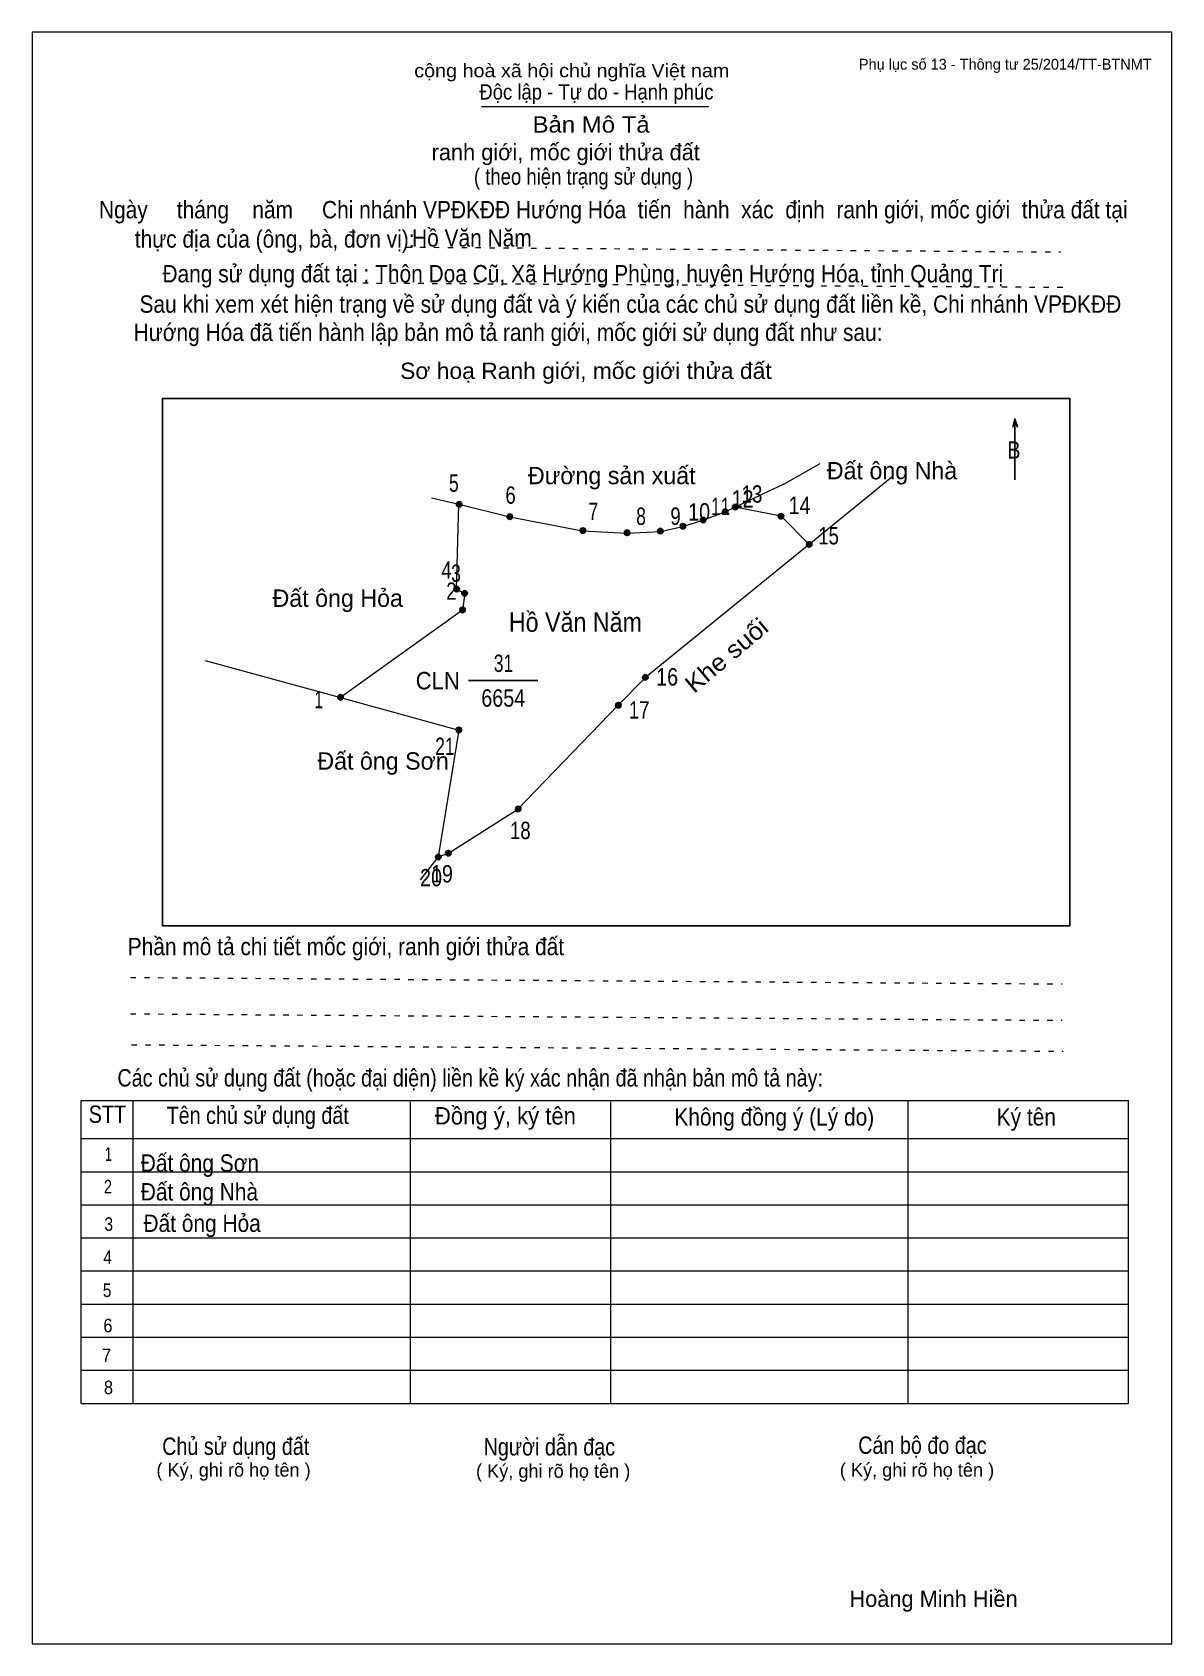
# Model space of a CAD drawing. Header units: centimetres. Extents: x 0 to 21, y 0 to 29.7.
import ezdxf
from ezdxf.enums import TextEntityAlignment as Align

# ---------------------------------------------------------------- set-up
doc = ezdxf.new("R2010")
doc.units = ezdxf.units.CM
doc.header["$LTSCALE"] = 0.13
doc.linetypes.add('DOTTED', pattern=[1.5, 0.3, -1.2])
for name, color, linetype, lineweight in [('1', 7, 'Continuous', 13), ('32', 7, 'Continuous', 25), ('33', 7, 'Continuous', 25), ('6', 7, 'Continuous', 13), ('62', 7, 'Continuous', 13)]:
    doc.layers.add(name, color=color, linetype=linetype, lineweight=lineweight)
for name, color, linetype in [('2', 7, 'Continuous'), ('34', 7, 'Continuous'), ('63', 7, 'Continuous')]:
    doc.layers.add(name, color=color, linetype=linetype)

msp = doc.modelspace()

# ---------------------------------------------------------------- hatches: boundary and pattern name
at = {"layer": '32'}
for points in [[(7.9166, 21.0003, 1), (7.8166, 21.0003, 1)], [(8.8512, 20.7718, 1), (8.7512, 20.7718, 1)], [(12.8208, 20.862, 1), (12.7208, 20.862, 1)], [(13.0036, 20.9493, 1), (12.9036, 20.9493, 1)], [(13.8492, 20.7801, 1), (13.7492, 20.7801, 1)], [(10.1972, 20.5166, 1), (10.0972, 20.5166, 1)], [(11.0126, 20.4745, 1), (10.9126, 20.4745, 1)], [(11.6244, 20.506, 1), (11.5244, 20.506, 1)], [(12.0398, 20.5962, 1), (11.9398, 20.5962, 1)], [(12.4131, 20.7107, 1), (12.3131, 20.7107, 1)], [(14.3685, 20.2609, 1), (14.2685, 20.2609, 1)], [(7.8727, 19.436, 1), (7.7727, 19.436, 1)], [(8.0198, 19.3594, 1), (7.9198, 19.3594, 1)], [(7.9795, 19.055, 1), (7.8795, 19.055, 1)], [(11.3485, 17.8105, 1), (11.2485, 17.8105, 1)], [(5.7315, 17.442, 1), (5.6315, 17.442, 1)], [(10.8529, 17.2978, 1), (10.7529, 17.2978, 1)], [(7.9124, 16.8426, 1), (7.8124, 16.8426, 1)], [(9.0055, 15.3869, 1), (8.9055, 15.3869, 1)], [(7.7189, 14.5703, 1), (7.6189, 14.5703, 1)], [(7.5344, 14.5003, 1), (7.4344, 14.5003, 1)]]:
    msp.add_hatch(color=256, dxfattribs=at).paths.add_polyline_path(points)

# ---------------------------------------------------------------- linework, layer by layer
at = {"layer": '1'}
msp.add_lwpolyline([(21, 0), (21, 29.7), (0, 29.7), (0, 0)], close=True, dxfattribs=at)
at = {"layer": '32'}
for centre in [(7.8666, 21.0003), (8.8012, 20.7718), (12.7708, 20.862), (12.9536, 20.9493), (13.7992, 20.7801), (10.1472, 20.5166), (10.9626, 20.4745), (11.5744, 20.506), (11.9898, 20.5962), (12.3631, 20.7107), (14.3185, 20.2609), (7.8227, 19.436), (7.9698, 19.3594), (7.9295, 19.055), (11.2985, 17.8105), (5.6815, 17.442), (10.8029, 17.2978), (7.8624, 16.8426), (8.9555, 15.3869), (7.6689, 14.5703), (7.4844, 14.5003)]:
    msp.add_circle(centre, 0.05, dxfattribs=at)
at = {"layer": '33'}
msp.add_line((8.04, 17.75), (9.32, 17.75), dxfattribs=at)
at = {"layer": '6'}
for p, q in [((15.84, 21.5), (14.32, 20.26)), ((7.36, 21.12), (7.86, 21)), ((7.82, 19.43), (7.86, 21)), ((3.19, 18.12), (5.68, 17.44)), ((5.68, 17.44), (7.86, 16.84)), ((10.8, 17.3), (8.95, 15.38)), ((7.86, 16.84), (7.48, 14.5)), ((7.48, 14.5), (7.15, 14.08))]:
    msp.add_line(p, q, dxfattribs=at)
for points in [[(12.95, 20.95), (13.88, 21.39), (14.52, 21.75)], [(7.86, 21), (8.8, 20.77), (10.14, 20.51), (10.96, 20.47), (11.57, 20.5), (11.99, 20.59), (12.36, 20.71), (12.77, 20.86), (12.95, 20.95)], [(14.32, 20.26), (13.8, 20.78), (12.95, 20.95)], [(14.32, 20.26), (11.3, 17.81), (10.8, 17.3)], [(7.82, 19.43), (7.97, 19.36), (7.93, 19.05), (5.68, 17.44)], [(7.48, 14.5), (7.67, 14.57), (8.95, 15.38)]]:
    msp.add_lwpolyline(points, dxfattribs=at)
at = {"layer": '62'}
for p, q in [((8.28, 28.33), (12.47, 28.33)), ((0.9, 10.01), (20.2, 10.01)), ((0.9, 4.43), (0.9, 10.01)), ((1.86, 4.43), (1.86, 10.01)), ((6.97, 4.43), (6.97, 9.99)), ((10.66, 4.43), (10.66, 9.99)), ((16.14, 4.43), (16.14, 10.01)), ((20.2, 4.43), (20.2, 10.01)), ((0.9, 9.31), (20.2, 9.31)), ((0.9, 8.7), (20.2, 8.7)), ((0.9, 8.09), (20.2, 8.09)), ((0.9, 7.48), (20.2, 7.48)), ((0.9, 6.87), (20.2, 6.87)), ((0.9, 6.26), (20.2, 6.26)), ((0.9, 5.65), (20.2, 5.65)), ((0.9, 5.04), (20.2, 5.04)), ((0.9, 4.43), (20.2, 4.43))]:
    msp.add_line(p, q, dxfattribs=at)
at = {"layer": '62', "linetype": 'DOTTED'}
for p, q in [((6.89, 25.74), (18.95, 25.65)), ((6.09, 25.08), (19.04, 25)), ((1.81, 12.28), (18.98, 12.16)), ((1.81, 11.61), (18.98, 11.49)), ((1.83, 11.04), (19, 10.92))]:
    msp.add_line(p, q, dxfattribs=at)
at = {"layer": '62', "lineweight": 25}
for p, q in [((18.11, 22.58), (18.11, 21.45)), ((18.11, 22.57), (18.07, 22.42)), ((18.11, 22.57), (18.16, 22.42))]:
    msp.add_line(p, q, dxfattribs=at)
msp.add_lwpolyline([(2.4, 13.23), (19.12, 13.23), (19.12, 22.95), (2.4, 22.95)], close=True, dxfattribs=at)

# ---------------------------------------------------------------- texts
at = {"layer": '2', "width": 0.9}
msp.add_text('Hồ Văn Năm', height=0.356, dxfattribs=at).set_placement((10.01, 18.65), align=Align.CENTER)
at = {"layer": '32'}
for s, width, p in [('5', 0.75, (7.77, 21.23)), ('6', 0.8, (8.815, 21.01)), ('11', 0.75, (12.685, 20.8)), ('12', 0.85, (13.09, 20.94)), ('13', 0.8, (13.265, 21.03)), ('14', 0.85, (14.14, 20.82)), ('7', 0.75, (10.34, 20.71)), ('8', 0.75, (11.22, 20.62)), ('9', 0.8, (11.855, 20.62)), ('10', 0.85, (12.29, 20.7)), ('15', 0.8, (14.675, 20.26)), ('4', 0.8, (7.635, 19.63)), ('3', 0.75, (7.81, 19.57)), ('2', 0.8, (7.725, 19.24)), ('16', 0.85, (11.7, 17.66)), ('1', 0.65, (5.28, 17.24)), ('17', 0.8, (11.185, 17.05)), ('21', 0.75, (7.605, 16.38)), ('18', 0.8, (8.995, 14.83)), ('20', 0.85, (7.35, 13.96)), ('19', 0.85, (7.55, 14.03))]:
    msp.add_text(s, height=0.32, dxfattribs=dict(at, width=width)).set_placement(p, align=Align.CENTER)
at = {"layer": '33'}
for s, p in [('Đường sản xuất', (10.68, 21.37)), ('Đất ông Nhà', (15.845, 21.46)), ('Đất ông Hỏa', (5.63, 19.11)), ('Đất ông Sơn', (6.465, 16.11)), ('Đất ông Sơn', (6.465, 16.11))]:
    msp.add_text(s, height=0.32, dxfattribs=at).set_placement(p, align=Align.CENTER)
at = {"layer": '33', "width": 1.1}
msp.add_text('Khe suối', height=0.32, rotation=40.236, dxfattribs=at).set_placement((12.8967, 18.0933), align=Align.CENTER)
at = {"layer": '33'}
for s, width, p in [('31', 0.75, (8.685, 17.91)), ('6654', 0.85, (8.68, 17.27))]:
    msp.add_text(s, height=0.32, dxfattribs=dict(at, width=width)).set_placement(p, align=Align.CENTER)
at = {"layer": '33', "width": 0.95}
msp.add_text('CLN', height=0.32, dxfattribs=at).set_placement((7.88, 17.59), align=Align.RIGHT)
at = {"layer": '34', "width": 0.9}
for s, p in [('Hồ Văn Năm', (7, 25.75)), ('Đất ông Sơn', (2, 8.7)), ('Đất ông Nhà', (2, 8.17)), ('Đất ông Hỏa', (2.05, 7.59))]:
    msp.add_text(s, height=0.32, dxfattribs=at).set_placement(p)
at = {"layer": '62'}
for s, height, width, p in [('cộng hoà xã hội chủ nghĩa Việt nam', 0.2474, 1.1, (7.04, 28.87)), ('Độc lập - Tự do - Hạnh phúc', 0.2828, 0.9, (8.24, 28.46)), ('Bản Mô Tả', 0.3, 1.1, (9.22, 27.85)), ('( theo hiện trạng sử dụng )', 0.3, 0.85, (8.14, 26.89)), ('Ngày     tháng    năm     Chi nhánh VPĐKĐĐ Hướng Hóa  tiến  hành  xác  định  ranh giới, mốc giới  thửa đất tại ', 0.32, 0.9, (1.23, 26.27)), ('thực địa của (ông, bà, đơn vị): ', 0.32, 0.9, (1.89, 25.73)), ('Đang sử dụng đất tại : Thôn Doa Cũ, Xã Hướng Phùng, huyện Hướng Hóa, tỉnh Quảng Trị', 0.32, 0.9, (2.4, 25.09)), (' Sau khi xem xét hiện trạng về sử dụng đất và ý kiến của các chủ sử dụng đất liền kề, Chi nhánh VPĐKĐĐ ', 0.32, 0.9, (1.87, 24.53)), ('Hướng Hóa đã tiến hành lập bản mô tả ranh giới, mốc giới sử dụng đất như sau:', 0.32, 0.9, (1.87, 24.01)), ('Sơ hoạ Ranh giới, mốc giới thửa đất', 0.3, 1.05, (6.78, 23.31)), ('B', 0.32, 0.85, (17.97, 21.84)), ('Phần mô tả chi tiết mốc giới, ranh giới thửa đất ', 0.32, 0.9, (1.76, 12.69)), ('Các chủ sử dụng đất (hoặc đại diện) liền kề ký xác nhận đã nhận bản mô tả này:', 0.32, 0.85, (1.57, 10.27))]:
    msp.add_text(s, height=height, dxfattribs=dict(at, width=width)).set_placement(p)
msp.add_text('ranh giới, mốc giới thửa đất', height=0.3, dxfattribs=at).set_placement((7.36, 27.34))
for s, height, width, p in [('STT', 0.32, 0.85, (1.385, 9.6)), ('Tên chủ sử dụng đất', 0.32, 0.85, (4.155, 9.58)), ('Đồng ý, ký tên', 0.32, 0.95, (8.72, 9.57)), ('Không đồng ý (Lý do)', 0.32, 0.9, (13.675, 9.55)), ('Ký tên', 0.32, 0.9, (18.32, 9.55)), ('1', 0.25, 0.7, (1.405, 8.9)), ('2', 0.25, 0.8, (1.395, 8.3)), ('3', 0.25, 0.85, (1.41, 7.61)), ('4', 0.25, 0.85, (1.39, 7)), ('5', 0.25, 0.85, (1.38, 6.39)), ('6', 0.25, 0.9, (1.395, 5.74)), ('7', 0.25, 0.95, (1.37, 5.19)), ('8', 0.25, 0.9, (1.405, 4.6)), ('Người dẫn đạc', 0.32, 0.85, (9.53, 3.47)), ('Chủ sử dụng đất', 0.32, 0.85, (3.75, 3.48)), ('Cán bộ đo đạc', 0.32, 0.85, (16.405, 3.5))]:
    msp.add_text(s, height=height, dxfattribs=dict(at, width=width)).set_placement(p, align=Align.CENTER)
for p in [(3.71, 3.08), (9.6, 3.06), (16.305, 3.08)]:
    msp.add_text('( Ký, ghi rõ họ tên )', height=0.25, dxfattribs=at).set_placement(p, align=Align.CENTER)
at = {"layer": '63'}
msp.add_text('Phụ lục số 13 - Thông tư 25/2014/TT-BTNMT', height=0.2, dxfattribs=at).set_placement((20.63, 29.01), align=Align.RIGHT)
msp.add_text('Hoàng Minh Hiền', height=0.3, dxfattribs=at).set_placement((16.61, 0.68), align=Align.CENTER)

doc.saveas('drawing.dxf')
